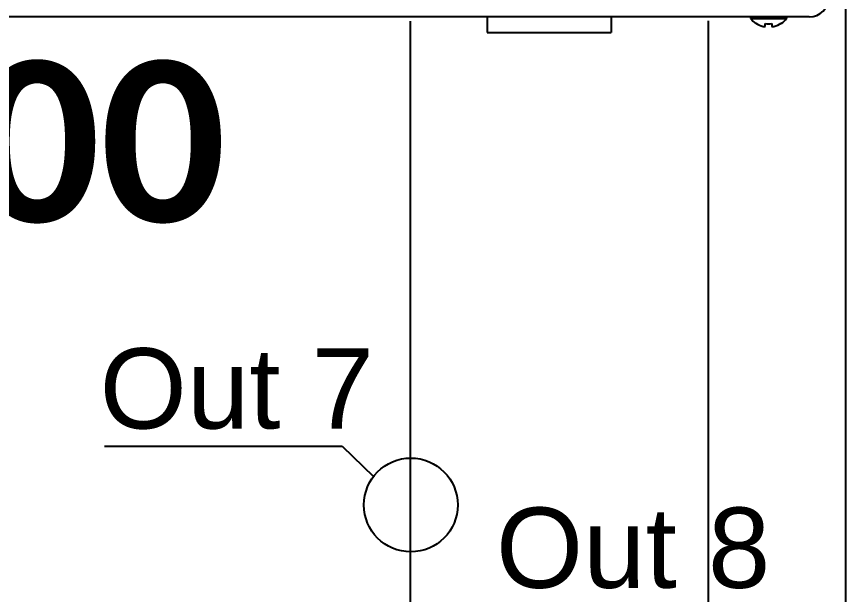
# Model space of a CAD drawing. Header units: inches. Extents: x 110042 to 357611, y 89798 to 292388.
# Drawn here: x 225071 to 235391, y 214798 to 221995 of the extents above; entities that cross this region are included whole.
import ezdxf

# ---------------------------------------------------------------- set-up
doc = ezdxf.new("R2010")
doc.units = ezdxf.units.IN
doc.header["$MEASUREMENT"] = 0
doc.layers.add('02___PRT_ALL_AXES', color=7, linetype='Continuous')
doc.layers.add('PMK35', color=7, linetype='Continuous')
doc.styles.add('PMK', font='ROMANS.shx')
doc.styles.get("Standard").update_dxf_attribs({"font": 'arial.ttf'})

# ---------------------------------------------------------------- blocks, each defined once
blk = doc.blocks.new('ampppp')
at = {"color": 8}
for p, q in [((17654.84404207291, 3831.376945882882, 4.688886529305795), (17353.26444576528, 3831.376945882882, 4.688886529305795)), ((17619.52289525578, 3831.376945882882, 4.688886529305795), (17619.52289525578, 3829.692462028087, 4.688886529305795)), ((17633.10744247197, 3831.376945882882, 4.688886529305795), (17633.10744247197, 3829.692462028087, 4.688886529305795)), ((17654.75127007365, 3831.469717880272, 4.688886529305795), (17654.84404207291, 3831.376945882882, 4.688886529305795)), ((17648.99656585187, 3830.669771143579, 4.688886529305795), (17648.99656585187, 3830.689335593958, 4.688886529305795)), ((17650.0212137363, 3830.328995247208, 4.688886529305795), (17650.02627552885, 3830.338068884301, 4.688886529305795)), ((17650.02627552885, 3830.338068884301, 4.688886529305795), (17650.02627552885, 3830.653965077317, 4.688886529305795)), ((17650.74769753478, 3830.653965077317, 4.688886529305795), (17650.74769753478, 3830.338068884301, 4.688886529305795)), ((17650.74769753478, 3830.338068884301, 4.688886529305795), (17650.75275946492, 3830.328995379416, 4.688886529305795)), ((17651.77740721186, 3830.689335593958, 4.688886529305795), (17651.77740721186, 3830.669771143579, 4.688886529305795)), ((17619.52289525578, 3829.692462028087, 4.688886529305795), (17633.10744247197, 3829.692462028087, 4.688886529305795))]:
    blk.add_line(p, q, dxfattribs=at)
for centre, radius, start, end in [((17650.38698653092, 3832.807697903481, 4.688886529305795), 2.550294198217148, 218.9502420656098, 236.9616604208634), ((17650.38698653092, 3832.807697903481, 4.688886529305795), 2.550294198217148, 303.0383395791366, 321.0497579343902), ((17650.38698653092, 3832.807697903481, 4.688886529305795), 2.533915653780455, 236.7204726209487, 256.3873151895531), ((17650.06182095295, 3831.464213454312, 4.688886529305795), 1.151641058941251, 256.3789800317601, 258.4687980987282), ((17650.38698653092, 3832.807697903481, 4.688886529305795), 2.183730183494673, 260.4922435964788, 279.5077564035212), ((17650.71207875609, 3831.464533395766, 4.688886529305795), 1.151969265224539, 281.5315956525751, 283.6208182879327), ((17650.38698653092, 3832.807697903481, 4.688886529305795), 2.533915653780455, 283.612684810447, 303.2795273790513)]:
    blk.add_arc(centre, radius, start, end, dxfattribs=at)
blk.add_ellipse((17654.84139315681, 3833.551798298524, 4.688886529305795), major_axis=(-1.538789140340335, 1.538789140340335), ratio=0.9987827659999998, start_param=-3.9263818294, end_param=-2.3568034778, dxfattribs=at)
for points, start_tangent, end_tangent in [([(17649.83160612364, 3830.335817131512, 4.688886529305795), (17649.83223779598, 3830.335688587269, 4.688886529305795), (17649.85280041715, 3830.331716730094, 4.688886529305795), (17649.87308499526, 3830.328219975279, 4.688886529305795), (17649.8930755387, 3830.325218848116, 4.688886529305795), (17649.91272900779, 3830.322751251359, 4.688886529305795), (17649.9319156465, 3830.320880119448, 4.688886529305795), (17649.95026873199, 3830.319696137411, 4.688886529305795), (17649.96726994316, 3830.319279310962, 4.688886529305795), (17649.98254822432, 3830.319670732481, 4.688886529305795), (17649.99570727635, 3830.320871128275, 4.688886529305795), (17650.00661532911, 3830.32286025197, 4.688886529305795), (17650.01517004025, 3830.325606514878, 4.688886529305795), (17650.0212137363, 3830.328995247208, 4.688886529305795)], (0.9798581306266426, -0.1996948768618306), (0.7941869042662201, 0.6076735645822007)), ([(17650.75275946492, 3830.328995379416, 4.688886529305795), (17650.75282839661, 3830.328942948516, 4.688886529305795), (17650.75920955826, 3830.325437104717, 4.688886529305795), (17650.76805529921, 3830.322693685466, 4.688886529305795), (17650.77930109822, 3830.320737733437, 4.688886529305795), (17650.79284334137, 3830.31959575483, 4.688886529305795), (17650.80852486081, 3830.319286291611, 4.688886529305795), (17650.82593227897, 3830.319803308629, 4.688886529305795), (17650.84464108948, 3830.321097434164, 4.688886529305795), (17650.86397827037, 3830.323063293816, 4.688886529305795), (17650.88354180433, 3830.325588782507, 4.688886529305795), (17650.90323334449, 3830.328601844159, 4.688886529305795), (17650.92303141657, 3830.332058520933, 4.688886529305795), (17650.9423669402, 3830.335817129693, 4.688886529305795)], (0.7946497939266378, -0.6070681222172287), (0.9798576774901124, 0.1996971002886185))]:
    blk.add_spline(points, degree=3, dxfattribs=dict(at, start_tangent=start_tangent, end_tangent=end_tangent))
at = {"layer": '02___PRT_ALL_AXES', "color": 8}
for p, q in [((17648.40364263741, 3831.376945882882, 4.688886529305795), (17648.40364263741, 3831.204467570811, 4.688886529305795)), ((17648.40364263741, 3831.204467570811, 4.688886529305795), (17652.37033042464, 3831.204467570811, 4.688886529305795)), ((17652.37033042464, 3831.376945882882, 4.688886529305795), (17652.37033042464, 3831.204467570811, 4.688886529305795))]:
    blk.add_line(p, q, dxfattribs=at)
for start, end in [(218.9502420656098, 236.9616604208634), (303.0383395791366, 321.0497579343902)]:
    blk.add_arc((17650.38698653092, 3832.807697903481, 4.688886529305795), 2.550294198217148, start, end, dxfattribs=at)

msp = doc.modelspace()

# ---------------------------------------------------------------- linework, layer by layer
at = {"color": 5}
msp.add_line((235390.7441363183, 224212.4620831809), (235390.7441363183, 127873.5949644405), dxfattribs=at)
at = {"color": 4}
for p, q in [((229971.0221725267, 221935.5829346734), (229971.0221725267, 211960.7317014505)), ((233682.9600165894, 221942.742999887), (233682.9600165894, 120270.6037902369)), ((226166.0433835124, 216645.9611770158), (229122.8012292723, 216645.9611770158)), ((229123.4958915683, 216645.1826350797), (229516.4030762729, 216267.8550293848))]:
    msp.add_line(p, q, dxfattribs=at)
msp.add_circle((229979.3662657496, 215912.5110458514), 584.2641732451063, dxfattribs=at)

# ---------------------------------------------------------------- block references
at = {"xscale": 113.4884848838384, "yscale": 113.4884848838384, "zscale": 113.4884848838384}
msp.add_blockref('ampppp', (-1768681.986481083, -212827.7639056506), dxfattribs=at)

# ---------------------------------------------------------------- texts
at = {"color": 4, "char_height": 1000, "attachment_point": 1}
for s, insert in [('Out 7', (226104.6998882801, 217864.279933831)), ('Out 8', (231039.2197525664, 215879.9674209924))]:
    msp.add_mtext_dynamic_manual_height_columns(s, width=3584.681230139115, gutter_width=1.134884848838384, heights=[0], dxfattribs=dict(at, insert=insert))
at = {"layer": 'PMK35', "insert": (205545.3742442045, 221441.06597452, 532.1346280031544), "char_height": 2404.027831379424, "width": 40789.81821844585, "attachment_point": 1, "style": 'PMK'}
msp.add_mtext('{\\fCalibri|b1|i0|c0|p34;\\H0.83333x;C2NI-AMP-6X100}', dxfattribs=at)

doc.saveas('drawing.dxf')
